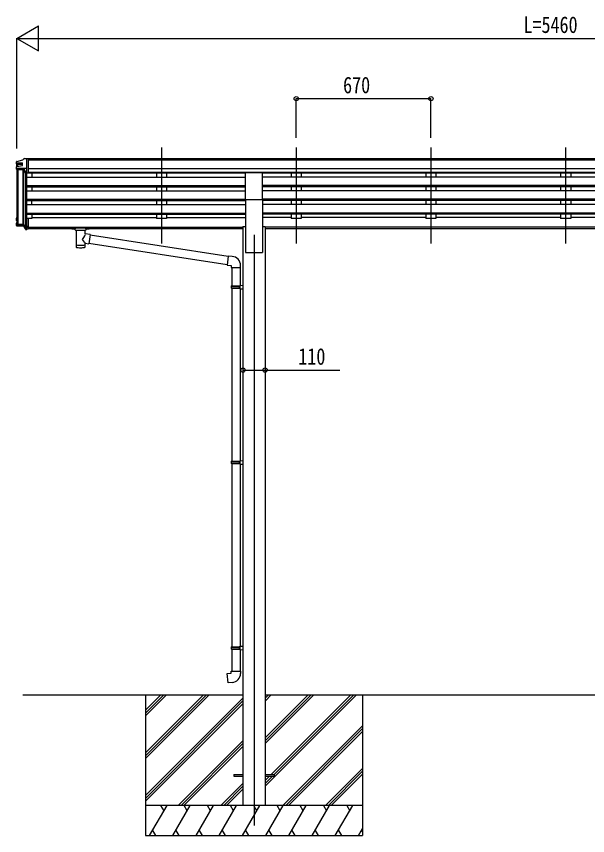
# Model space of a CAD drawing. Units: millimetres, scale not verified. Extents: x -10512 to 10512, y -7425 to 7425.
# Drawn here: x -3354 to -513, y -4212 to -138 of the extents above; entities that cross this region are included whole.
import ezdxf
from ezdxf.enums import TextEntityAlignment as Align

# ---------------------------------------------------------------- set-up
doc = ezdxf.new("R2010")
doc.units = ezdxf.units.MM
doc.header["$LTSCALE"] = 40
for name, color, linetype in [('0-3_YKK_12', 2, 'Continuous'), ('0-4_YKK_13', 4, 'Continuous'), ('0-5_YKK_A1', 4, 'Continuous'), ('0-6_YKK_D', 6, 'Continuous')]:
    doc.layers.add(name, color=color, linetype=linetype)
doc.styles.add('ＭＳ ゴシック', font='')
doc.styles.get('ＭＳ ゴシック').set_extended_font_data('MS Gothic')

msp = doc.modelspace()

# ---------------------------------------------------------------- linework, layer by layer
at = {"layer": '0-3_YKK_12'}
for p, q in [((-2632.45, -789.39), (-2632.45, -1266.9)), ((-2632.45, -789.39), (-2632.45, -1266.9)), ((-1962.45, -789.39), (-1962.45, -1266.9)), ((-1962.45, -789.39), (-1962.45, -1266.9)), ((-1292.45, -789.39), (-1292.45, -1266.9)), ((-1292.45, -789.39), (-1292.45, -1266.9)), ((-622.45, -789.39), (-622.45, -1266.9)), ((-622.45, -789.39), (-622.45, -1266.9)), ((-2172.45, -1223.94), (-2172.45, -4162.5))]:
    msp.add_line(p, q, dxfattribs=at)
at = {"layer": '0-4_YKK_13'}
for p, q in [((-3352.45, -859.07), (-3321.61, -851.51)), ((-3317.54, -845.7), (-3321.61, -851.51)), ((-3314.45, -845.13), (-3316.78, -845.28)), ((-3314.45, -845.13), (-3295.95, -845.13)), ((-3302.45, -917.86), (-3302.45, -845.13)), ((-3295.95, -845.13), (-3285.95, -845.22)), ((-3285.95, -846.74), (-3285.95, -845.22)), ((-3354.45, -871.32), (-3354.45, -861.06)), ((-3354.45, -897.84), (-3354.45, -885.83)), ((-3352.45, -859.07), (-3352.56, -859.08)), ((-3352.45, -883.84), (-3352.56, -883.84)), ((-3352.45, -866.74), (-3324.3, -866.74)), ((-3352.45, -873.27), (-3323.3, -873.27)), ((-3352.45, -883.84), (-3324.16, -879.88)), ((-3302.45, -893.46), (-3352.45, -893.46)), ((-3323.3, -878.89), (-3323.3, -867.74)), ((-3318.23, -893.99), (-3310.22, -908.7)), ((-3352.45, -899.83), (-3320.06, -899.83)), ((-3308.46, -909.74), (-3302.45, -909.74)), ((-3308.01, -917.86), (-3302.45, -917.86)), ((-2214.95, -1048.56), (-2214.95, -913.34)), ((-2214.95, -913.34), (-2129.95, -913.34)), ((-2129.95, -1048.56), (-2129.95, -913.34)), ((-2214.95, -1048.56), (-2129.95, -1048.56)), ((-3354.45, -1152.7), (-3354.45, -1140.49)), ((-3352.95, -1140.49), (-3352.95, -1146.14)), ((-3352.45, -1138.5), (-3352.56, -1138.51)), ((-3352.45, -1139.99), (-3352.48, -1140)), ((-3352.45, -1140.52), (-3352.48, -1140.52)), ((-3354.45, -1177.27), (-3354.45, -1165.26)), ((-3352.95, -1165.26), (-3352.95, -1170.9)), ((-3352.45, -1163.27), (-3352.56, -1163.27)), ((-3352.45, -1164.76), (-3352.48, -1164.76)), ((-3352.45, -1165.28), (-3352.48, -1165.28)), ((-3352.45, -1171.4), (-3318.22, -1171.4)), ((-3352.45, -1172.89), (-3319.11, -1172.89)), ((-3352.45, -1179.26), (-3320.06, -1179.26)), ((-3318.23, -1173.41), (-3310.22, -1188.13)), ((-3317.34, -1171.92), (-3308.9, -1187.42)), ((-3302.45, -1197.29), (-3302.45, -1142.51)), ((-3295.95, -1142.51), (-3302.45, -1142.51)), ((-3295.95, -1142.51), (-3295.95, -1196.55)), ((-3308.46, -1187.68), (-3302.63, -1187.68)), ((-3308.46, -1189.17), (-3302.45, -1189.17)), ((-3308.01, -1197.29), (-3302.45, -1197.29)), ((-3295.95, -1182.65), (-3302.45, -1182.65)), ((-3295.95, -1187.53), (-3302.45, -1187.53)), ((-3295.95, -1196.55), (-3302.45, -1196.55)), ((-3078.45, -1187.39), (-3078.45, -1193.15)), ((-3078.45, -1187.58), (-3078.45, -1189.12)), ((-3076.45, -1186.73), (-2993.45, -1186.73)), ((-3076.45, -1188.9), (-2993.45, -1188.9)), ((-3076.45, -1193.81), (-3061.95, -1193.81)), ((-3061.95, -1199.46), (-3061.95, -1192.91)), ((-3057.85, -1200.38), (-3057.87, -1285.82)), ((-3012.05, -1219.12), (-3012.05, -1200.38)), ((-2986.83, -1223.03), (-3012.05, -1219.12)), ((-3007.95, -1199.46), (-3007.95, -1192.91)), ((-3007.95, -1193.81), (-2993.45, -1193.81)), ((-2991.45, -1187.39), (-2991.45, -1193.15)), ((-2986.83, -1223.03), (-2993.85, -1268.29)), ((-2301.64, -1331.39), (-2987.15, -1225.04)), ((-3012.03, -1285.82), (-3012.05, -1265.15)), ((-3012.05, -1265.46), (-2993.85, -1268.29)), ((-2305.31, -1373.32), (-2993.58, -1266.55)), ((-2280.64, -1331.35), (-2301.48, -1329.53)), ((-2239.56, -1387.09), (-2239.56, -1376.18)), ((-2285.56, -1387.09), (-2239.56, -1387.09)), ((-2283.45, -1387.09), (-2283.45, -1477.86)), ((-2241.45, -1387.09), (-2241.45, -1475.3)), ((-2285.45, -1479.86), (-2284.45, -1477.86)), ((-2285.45, -1479.86), (-2241.45, -1479.86)), ((-2285.45, -1479.86), (-2285.45, -1487.86)), ((-2285.45, -1487.86), (-2241.45, -1487.86)), ((-2285.45, -1487.86), (-2284.45, -1489.86)), ((-2284.45, -1477.86), (-2241.45, -1477.86)), ((-2284.45, -1489.86), (-2241.45, -1489.86)), ((-2283.45, -1489.86), (-2283.45, -2350.25)), ((-2245.93, -1479.86), (-2246.36, -1477.86)), ((-2243.45, -1475.36), (-2227.45, -1474.89)), ((-2243.45, -1477.36), (-2243.45, -1475.36)), ((-2243.45, -1477.36), (-2241.45, -1477.36)), ((-2243.45, -1492.36), (-2243.45, -1490.36)), ((-2243.45, -1492.36), (-2227.45, -1492.83)), ((-2241.45, -1492.42), (-2241.45, -2347.7)), ((-2227.45, -1474.89), (-2227.45, -1492.83)), ((-2285.45, -2352.25), (-2284.45, -2350.25)), ((-2285.45, -2352.25), (-2241.45, -2352.25)), ((-2285.45, -2352.25), (-2285.45, -2360.25)), ((-2285.45, -2360.25), (-2241.45, -2360.25)), ((-2285.45, -2360.25), (-2284.45, -2362.25)), ((-2284.45, -2350.25), (-2241.45, -2350.25)), ((-2284.45, -2362.25), (-2241.45, -2362.25)), ((-2283.45, -2362.25), (-2283.45, -3272.94)), ((-2245.93, -2352.25), (-2246.36, -2350.25)), ((-2243.45, -2347.75), (-2227.45, -2347.28)), ((-2243.45, -2349.75), (-2243.45, -2347.75)), ((-2243.45, -2349.75), (-2241.45, -2349.75)), ((-2243.45, -2364.75), (-2243.45, -2362.75)), ((-2227.45, -2347.28), (-2227.45, -2365.23)), ((-2243.45, -2364.75), (-2227.45, -2365.23)), ((-2241.45, -2364.81), (-2241.45, -3270.38)), ((-2285.45, -3274.94), (-2284.45, -3272.94)), ((-2285.45, -3274.94), (-2241.45, -3274.94)), ((-2285.45, -3274.94), (-2285.45, -3282.94)), ((-2285.45, -3282.94), (-2241.45, -3282.94)), ((-2285.45, -3282.94), (-2284.45, -3284.94)), ((-2284.45, -3272.94), (-2241.45, -3272.94)), ((-2284.45, -3284.94), (-2241.45, -3284.94)), ((-2283.45, -3284.94), (-2283.45, -3394.94)), ((-2245.93, -3274.94), (-2246.36, -3272.94)), ((-2243.45, -3270.44), (-2227.45, -3269.97)), ((-2243.45, -3272.44), (-2243.45, -3270.44)), ((-2243.45, -3272.44), (-2241.45, -3272.44)), ((-2243.45, -3287.44), (-2243.45, -3285.44)), ((-2243.45, -3287.44), (-2227.45, -3287.91)), ((-2241.45, -3287.5), (-2241.45, -3394.94)), ((-2227.45, -3269.97), (-2227.45, -3287.91)), ((-2285.45, -3394.94), (-2239.45, -3394.94)), ((-2285.45, -3404.94), (-2285.45, -3394.94)), ((-2239.45, -3394.94), (-2239.45, -3405.86)), ((-2272.45, -3908), (-2272.45, -3917)), ((-2272.45, -3908), (-2227.45, -3908)), ((-2117.45, -3908), (-2072.45, -3908)), ((-2072.45, -3908), (-2072.45, -3917)), ((-2272.45, -3917), (-2227.45, -3917)), ((-2117.45, -3917), (-2072.45, -3917))]:
    msp.add_line(p, q, dxfattribs=at)
for points in [[(-3295.95, -845.13), (-3295.95, -917.12), (-3302.45, -917.12)], [(-3078.45, -1187.39), (-3078.41, -1187.2), (-3078.33, -1187.06), (-3078.23, -1186.97), (-3078.13, -1186.9), (-3078.01, -1186.86), (-3077.72, -1186.8), (-3077.23, -1186.75), (-3076.69, -1186.73), (-3076.45, -1186.73)], [(-3078.45, -1193.15), (-3078.41, -1193.34), (-3078.33, -1193.48), (-3078.23, -1193.57), (-3078.13, -1193.64), (-3078.01, -1193.68), (-3077.72, -1193.74), (-3077.23, -1193.79), (-3076.69, -1193.81), (-3076.45, -1193.81)], [(-2993.45, -1186.73), (-2993.1, -1186.73), (-2992.57, -1186.76), (-2992.12, -1186.81), (-2991.82, -1186.89), (-2991.65, -1186.98), (-2991.53, -1187.12), (-2991.46, -1187.3), (-2991.45, -1187.39)], [(-2993.45, -1193.81), (-2993.1, -1193.81), (-2992.57, -1193.78), (-2992.12, -1193.73), (-2991.82, -1193.65), (-2991.65, -1193.56), (-2991.53, -1193.42), (-2991.46, -1193.24), (-2991.45, -1193.15)], [(-2301.48, -1329.53), (-2305.48, -1375.35), (-2285.56, -1377.09), (-2285.56, -1387.09)], [(-2245.93, -1479.86), (-2245.93, -1487.86), (-2246.36, -1489.86)], [(-2243.45, -1490.36), (-2241.45, -1490.36), (-2241.45, -1477.36)], [(-2245.93, -2352.25), (-2245.93, -2360.25), (-2246.36, -2362.25)], [(-2243.45, -2362.75), (-2241.45, -2362.75), (-2241.45, -2349.75)], [(-2245.93, -3274.94), (-2245.93, -3282.94), (-2246.36, -3284.94)], [(-2243.45, -3285.44), (-2241.45, -3285.44), (-2241.45, -3272.44)], [(-2280.53, -3450.69), (-2301.37, -3452.51), (-2305.37, -3406.69), (-2285.45, -3404.94)]]:
    msp.add_lwpolyline(points, dxfattribs=at)
for centre, radius, start, end in [((-3316.72, -846.27), 1, 93.5, 145), ((-3352.46, -861.07), 1.99, 92.83246, 179.8532), ((-3352.46, -864.75), 2, 180.1578, 270.15693), ((-3352.48, -871.3), 1.98, 180.53254, 270.72538), ((-3352.46, -885.83), 1.99, 92.83246, 179.8532), ((-3352.46, -891.47), 2, 180.1578, 270.15693), ((-3324.3, -867.74), 1, 0, 90), ((-3324.3, -878.89), 1, 277.95726, 0), ((-3319.11, -894.46), 1, 28.57557, 90), ((-3352.46, -897.84), 2, 180.1578, 270.15693), ((-3320.06, -900.83), 1, 29.50982, 90), ((-3308.46, -907.74), 2, 208.65684, 270.0631), ((-3308.01, -915.86), 2, 210.06766, 270), ((-3352.46, -1140.5), 1.99, 92.83246, 179.8532), ((-3352.45, -1140.49), 0.498, 92.83246, 179.8532), ((-3352.45, -1141.02), 0.498, 92.83246, 179.8532), ((-3352.46, -1146.13), 2, 180.1578, 270.15693), ((-3352.48, -1152.68), 1.98, 180.53254, 270.72538), ((-3352.46, -1165.26), 1.99, 92.83246, 179.8532), ((-3352.46, -1170.9), 2, 180.1578, 270.15693), ((-3352.46, -1177.27), 2, 180.1578, 270.15693), ((-3352.45, -1146.14), 0.499, 180.1578, 270.15693), ((-3352.45, -1165.26), 0.498, 92.83246, 179.8532), ((-3352.45, -1165.78), 0.498, 92.83246, 179.8532), ((-3352.45, -1170.9), 0.499, 180.1578, 270.15693), ((-3320.06, -1180.26), 1, 29.50982, 90), ((-3319.11, -1173.89), 1, 28.57557, 90), ((-3318.22, -1172.4), 1, 28.57557, 90), ((-3308.46, -1187.17), 2, 208.65684, 270.0631), ((-3308.01, -1195.29), 2, 210.06766, 270), ((-3308.46, -1187.18), 0.5, 208.65684, 270.0631), ((-3302.75, -1187.41), 0.298, 293.5963, 359.91972), ((-2284.56, -1376.18), 45, 0, 85), ((-2284.45, -3405.86), 45, 275, 0)]:
    msp.add_arc(centre, radius, start, end, dxfattribs=at)
for centre, major_axis, ratio, start_param, end_param in [((-3340.03, -850.85), (-61.55, 113.97), 0.043861, 1.9961742, 2.1646537), ((-3340.03, -1130.28), (-61.55, 113.97), 0.043861, 1.9961742, 2.1646537), ((-3076.45, -1189.12), (2, 0), 0.109601, 1.5707963, 3.1415927), ((-3034.95, -1199.37), (27.06, 0), 0.069685, 3.1415927, 6.2831853), ((-3034.95, -1192.91), (27, 0), 0.070066, 6.2831853, 9.424778), ((-3034.95, -1245.66), (-22.81, -26.62), 0.234429, 1.6855472, 3.1268519), ((-3023.95, -1196.89), (16, 0), 0.361356, 6.2636979, 6.2831853), ((-2993.45, -1189.12), (2, 0), 0.109601, 0, 1.5707963), ((-3032.4, -1243.02), (20.32, -22.25), 0.045535, 0.0389954, 1.3075346), ((-3034.95, -1285.82), (22.92, 0), 0.101955, 3.1415499, 6.2833984), ((-3034.95, -1273.38), (22.91, 0), 0.122865, 3.1415927, 6.2831853)]:
    msp.add_ellipse(centre, major_axis=major_axis, ratio=ratio, start_param=start_param, end_param=end_param, dxfattribs=at)
at = {"layer": '0-5_YKK_A1'}
for p, q in [((2051.05, -846.74), (-3295.95, -846.74)), ((2051.05, -851.95), (-3295.95, -851.95)), ((-3352.47, -883.84), (-3352.48, -873.27)), ((-3350.67, -883.59), (-3350.68, -873.27)), ((-3347.47, -883.14), (-3347.48, -873.27)), ((2051.05, -895.48), (-3295.95, -895.48)), ((-3352.45, -899.83), (-3352.45, -1171.4)), ((-3350.65, -899.83), (-3350.65, -1171.4)), ((-3347.45, -899.83), (-3347.45, -1171.4)), ((-3322.45, -899.83), (-3322.45, -1171.4)), ((-3319.45, -900.04), (-3319.45, -1171.4)), ((-3308.45, -917.81), (-3308.45, -1187.68)), ((-3302.45, -1142.51), (-3302.45, -917.86)), ((-3302.45, -937.04), (-2214.95, -937.04)), ((2051.05, -913.34), (-3295.95, -913.34)), ((-2214.95, -916.58), (-3295.95, -916.58)), ((-3277.45, -916.58), (-3277.45, -937.04)), ((-2657.45, -916.58), (-2657.45, -937.04)), ((-2607.45, -916.58), (-2607.45, -937.04)), ((885.05, -916.58), (-2129.95, -916.58)), ((885.05, -937.04), (-2129.95, -937.04)), ((-1987.45, -916.58), (-1987.45, -937.04)), ((-1937.45, -916.58), (-1937.45, -937.04)), ((-1317.45, -916.58), (-1317.45, -937.04)), ((-1267.45, -916.58), (-1267.45, -937.04)), ((-647.45, -916.58), (-647.45, -937.04)), ((-597.45, -916.58), (-597.45, -937.04)), ((-3302.45, -978.92), (-2214.95, -978.92)), ((-3302.45, -980.41), (-2214.95, -980.41)), ((-3302.45, -984.73), (-2214.95, -984.73)), ((-3302.45, -1005.53), (-2214.95, -1005.53)), ((-3277.45, -984.73), (-3277.45, -1005.53)), ((-2657.45, -984.73), (-2657.45, -1005.53)), ((-2607.45, -984.73), (-2607.45, -1005.53)), ((885.05, -978.92), (-2129.95, -978.92)), ((885.05, -980.41), (-2129.95, -980.41)), ((885.05, -984.73), (-2129.95, -984.73)), ((885.05, -1005.53), (-2129.95, -1005.53)), ((-1987.45, -984.73), (-1987.45, -1005.53)), ((-1937.45, -984.73), (-1937.45, -1005.53)), ((-1317.45, -984.73), (-1317.45, -1005.53)), ((-1267.45, -984.73), (-1267.45, -1005.53)), ((-647.45, -984.73), (-647.45, -1005.53)), ((-597.45, -984.73), (-597.45, -1005.53)), ((-3302.45, -1047.41), (-2214.95, -1047.41)), ((-3302.45, -1048.9), (-2214.95, -1048.9)), ((-3302.45, -1053.22), (-2214.95, -1053.22)), ((-3277.45, -1074.02), (-3277.45, -1053.22)), ((-2657.45, -1053.22), (-2657.45, -1074.02)), ((-2607.45, -1053.22), (-2607.45, -1074.02)), ((-2214.95, -1048.56), (-2214.95, -1312.5)), ((885.05, -1047.41), (-2129.95, -1047.41)), ((-2129.95, -1048.56), (-2129.95, -1312.5)), ((885.05, -1048.9), (-2129.95, -1048.9)), ((885.05, -1053.22), (-2129.95, -1053.22)), ((-1987.45, -1053.22), (-1987.45, -1074.02)), ((-1937.45, -1053.22), (-1937.45, -1074.02)), ((-1317.45, -1053.22), (-1317.45, -1074.02)), ((-1267.45, -1053.22), (-1267.45, -1074.02)), ((-647.45, -1053.22), (-647.45, -1074.02)), ((-597.45, -1053.22), (-597.45, -1074.02)), ((-3302.45, -1074.02), (-2214.95, -1074.02)), ((885.05, -1074.02), (-2129.95, -1074.02)), ((-3302.45, -1115.9), (-2214.95, -1115.9)), ((-3302.45, -1117.4), (-2214.95, -1117.4)), ((-3302.45, -1121.71), (-2214.95, -1121.71)), ((-3277.45, -1121.71), (-3277.45, -1143.15)), ((-3277.45, -1138.2), (-2657.45, -1138.2)), ((-2657.45, -1121.71), (-2657.45, -1143.15)), ((-2607.45, -1121.71), (-2607.45, -1143.15)), ((-2607.45, -1138.2), (-2214.95, -1138.2)), ((885.05, -1115.9), (-2129.95, -1115.9)), ((885.05, -1117.4), (-2129.95, -1117.4)), ((885.05, -1121.71), (-2129.95, -1121.71)), ((-1987.45, -1138.2), (-2129.95, -1138.2)), ((-1987.45, -1121.71), (-1987.45, -1143.15)), ((-1937.45, -1121.71), (-1937.45, -1143.15)), ((-1317.45, -1138.2), (-1937.45, -1138.2)), ((-1317.45, -1121.71), (-1317.45, -1143.15)), ((-1267.45, -1121.71), (-1267.45, -1143.15)), ((-647.45, -1138.2), (-1267.45, -1138.2)), ((-647.45, -1121.71), (-647.45, -1143.15)), ((-597.45, -1121.71), (-597.45, -1143.15)), ((22.55, -1138.2), (-597.45, -1138.2)), ((-3277.45, -1143.15), (-3295.95, -1143.15)), ((-2607.45, -1143.15), (-2657.45, -1143.15)), ((-1937.45, -1143.15), (-1987.45, -1143.15)), ((-1267.45, -1143.15), (-1317.45, -1143.15)), ((-597.45, -1143.15), (-647.45, -1143.15)), ((-3295.95, -1185.22), (-2227.45, -1185.22)), ((-3295.95, -1186.61), (-2227.45, -1186.61)), ((-3061.95, -1194.3), (-3295.95, -1194.3)), ((-2227.45, -1194.3), (-3007.95, -1194.3)), ((-2227.45, -1182.51), (-2227.45, -4062.5)), ((-2227.45, -1182.51), (-2214.95, -1182.51)), ((-2129.95, -1182.51), (-2117.45, -1182.51)), ((-2117.45, -1182.51), (-2117.45, -4062.5)), ((872.55, -1185.22), (-2117.45, -1185.22)), ((872.55, -1186.61), (-2117.45, -1186.61)), ((872.55, -1194.3), (-2117.45, -1194.3)), ((-2214.95, -1312.5), (-2129.95, -1312.5)), ((-3322.45, -3512.5), (-2227.45, -3512.5)), ((-2712.45, -3512.5), (-2712.45, -4212.5)), ((-2712.45, -3829.63), (-2395.32, -3512.5)), ((-2712.45, -3815.49), (-2409.46, -3512.5)), ((-2712.45, -3801.34), (-2423.6, -3512.5)), ((-2712.45, -3617.5), (-2607.45, -3512.5)), ((-2712.45, -3603.36), (-2621.59, -3512.5)), ((-2712.45, -3589.21), (-2635.74, -3512.5)), ((-2712.45, -4013.47), (-2227.45, -3528.48)), ((-2712.45, -4027.62), (-2227.45, -3542.62)), ((-2117.45, -3512.5), (872.55, -3512.5)), ((-2117.45, -3967.26), (-1662.69, -3512.5)), ((-2117.45, -3755.13), (-1874.82, -3512.5)), ((-2117.45, -3740.99), (-1888.96, -3512.5)), ((-2117.45, -3726.85), (-1903.1, -3512.5)), ((-2117.45, -3543), (-2086.95, -3512.5)), ((-2117.45, -3528.86), (-2101.09, -3512.5)), ((-2117.45, -3514.71), (-2115.24, -3512.5)), ((-2086.47, -3908), (-1690.97, -3512.5)), ((-2072.45, -3908.12), (-1676.83, -3512.5)), ((-1632.45, -3512.5), (-1632.45, -4212.5)), ((-2712.45, -4041.76), (-2227.45, -3556.76)), ((-2028.84, -4062.5), (-1632.45, -3666.11)), ((-2014.7, -4062.5), (-1632.45, -3680.25)), ((-2000.56, -4062.5), (-1632.45, -3694.4)), ((-2549.34, -4062.5), (-2227.45, -3740.61)), ((-2535.2, -4062.5), (-2227.45, -3754.75)), ((-2521.06, -4062.5), (-2227.45, -3768.89)), ((-1816.71, -4062.5), (-1632.45, -3878.24)), ((-1802.57, -4062.5), (-1632.45, -3892.38)), ((-1788.42, -4062.5), (-1632.45, -3906.53)), ((-2337.21, -4062.5), (-2227.45, -3952.74)), ((-2117.45, -3938.98), (-2095.47, -3917)), ((-2117.45, -3953.12), (-2081.33, -3917)), ((-2323.07, -4062.5), (-2227.45, -3966.88)), ((-2308.92, -4062.5), (-2227.45, -3981.03)), ((-1632.45, -4062.5), (-2712.45, -4062.5)), ((-2691.84, -4212.5), (-2605.24, -4062.5)), ((-2620.24, -4088.48), (-2635.24, -4062.5)), ((-2576.37, -4212.5), (-2489.77, -4062.5)), ((-2504.77, -4088.48), (-2519.77, -4062.5)), ((-2460.9, -4212.5), (-2374.3, -4062.5)), ((-2389.3, -4088.48), (-2404.3, -4062.5)), ((-2345.43, -4212.5), (-2258.83, -4062.5)), ((-2273.83, -4088.48), (-2288.83, -4062.5)), ((-2229.96, -4212.5), (-2143.36, -4062.5)), ((-2158.36, -4088.48), (-2173.36, -4062.5)), ((-2114.49, -4212.5), (-2027.89, -4062.5)), ((-2042.89, -4088.48), (-2057.89, -4062.5)), ((-1999.02, -4212.5), (-1912.42, -4062.5)), ((-1927.42, -4088.48), (-1942.42, -4062.5)), ((-1883.55, -4212.5), (-1796.95, -4062.5)), ((-1826.95, -4062.5), (-1811.95, -4088.48)), ((-1768.08, -4212.5), (-1681.48, -4062.5)), ((-1711.48, -4062.5), (-1696.48, -4088.48)), ((-2676.85, -4186.52), (-2661.85, -4212.5)), ((-2561.38, -4186.52), (-2546.38, -4212.5)), ((-2445.91, -4186.52), (-2430.91, -4212.5)), ((-2330.44, -4186.52), (-2315.44, -4212.5)), ((-2214.96, -4186.52), (-2199.96, -4212.5)), ((-2099.49, -4186.52), (-2084.5, -4212.5)), ((-1984.02, -4186.52), (-1969.03, -4212.5)), ((-1868.55, -4186.52), (-1853.56, -4212.5)), ((-1753.08, -4186.52), (-1738.09, -4212.5)), ((-1652.61, -4212.5), (-1632.45, -4177.58)), ((-1637.61, -4186.52), (-1632.45, -4195.46)), ((-2712.45, -4212.5), (-1632.45, -4212.5))]:
    msp.add_line(p, q, dxfattribs=at)
at = {"layer": '0-6_YKK_D'}
for p, q in [((-3352.45, -246.73), (-3244.2, -184.23)), ((-3244.2, -309.23), (-3244.2, -184.23)), ((-3352.45, -795.13), (-3352.45, -245.73)), ((-3352.45, -246.73), (-3244.2, -309.23)), ((-3352.45, -246.73), (-3135.94, -246.73)), ((-3227.45, -246.73), (1982.55, -246.73)), ((-1962.45, -741.13), (-1962.45, -545.73)), ((-1962.45, -546.73), (-1292.45, -546.73)), ((-1292.45, -741.13), (-1292.45, -545.73))]:
    msp.add_line(p, q, dxfattribs=at)
msp.add_lwpolyline([(-2227.45, -1897.06), (-2117.45, -1897.06), (-1746.25, -1897.06)], dxfattribs=at)
for centre in [(-1962.45, -546.73), (-1292.45, -546.73), (-2227.45, -1897.06), (-2117.45, -1897.06)]:
    msp.add_circle(centre, 10.62, dxfattribs=at)

# ---------------------------------------------------------------- texts
at = {"layer": '0-6_YKK_D', "style": 'ＭＳ ゴシック', "width": 0.8}
for s, p in [('L=5460', (-832.45, -244.73)), ('670', (-1729.45, -544.73)), ('110', (-1952.25, -1895.06))]:
    msp.add_text(s, height=82.48, dxfattribs=at).set_placement(p, align=Align.BOTTOM_LEFT)

doc.saveas('drawing.dxf')
